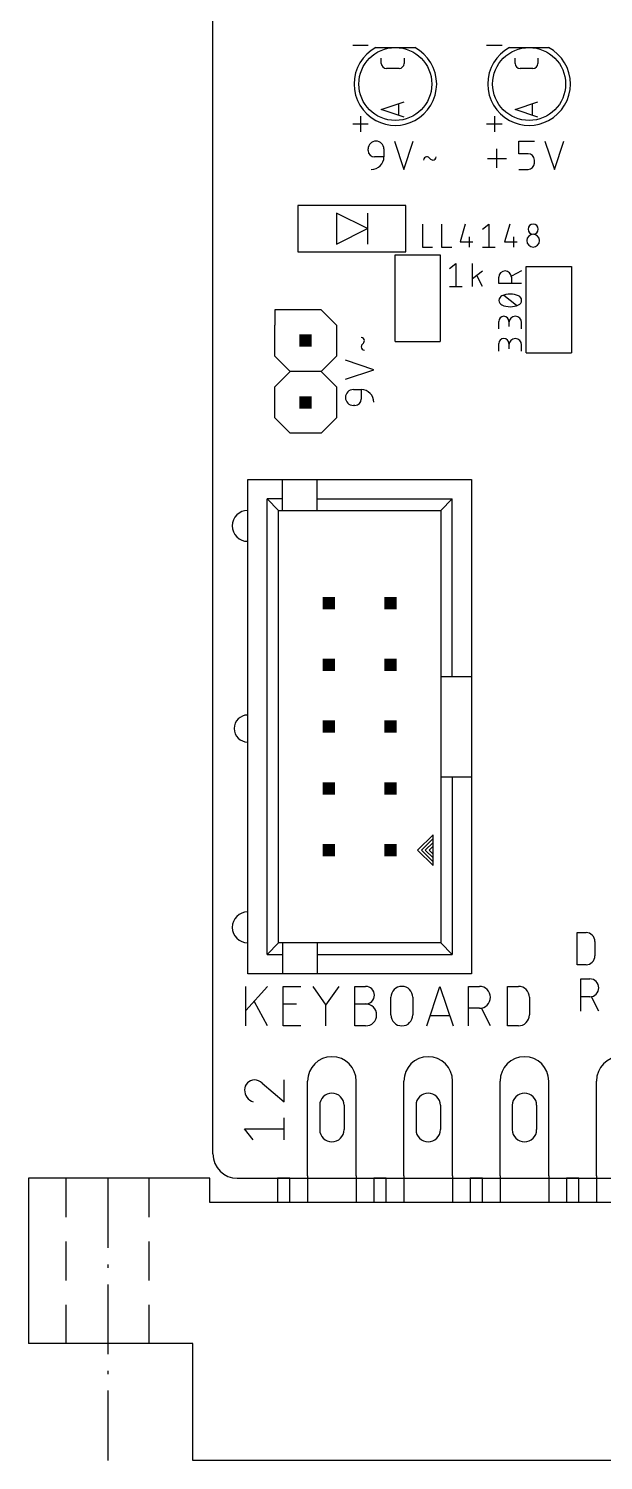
# Model space of a CAD drawing. Extents: x -7.6 to 60.9, y -11.6 to 79.9.
# Drawn here: x -7.6 to 16.1, y -11.6 to 47.3 of the extents above; entities that cross this region are included whole.
import ezdxf

# ---------------------------------------------------------------- set-up
doc = ezdxf.new("R2010")
doc.units = 0
for name, color, linetype in [('20', 30, 'CONTINUOUS'), ('21', 253, 'CONTINUOUS'), ('51', 253, 'CONTINUOUS')]:
    doc.layers.add(name, color=color, linetype=linetype)

# ---------------------------------------------------------------- blocks, each defined once
blk = doc.blocks.new('RECT')
blk.add_solid([(-0.5, -0.5), (0.5, -0.5), (-0.5, 0.5), (0.5, 0.5)])

msp = doc.modelspace()

# ---------------------------------------------------------------- linework, layer by layer
at = {"layer": '20'}
for p, q in [((0, 1), (0, 54)), ((1, 0), (52, 0))]:
    msp.add_line(p, q, dxfattribs=at)
msp.add_arc((1, 1), 1, 180, 270, dxfattribs=at)
at = {"layer": '21'}
for p, q in [((6.3887, 46.5875), (5.7538, 46.5875)), ((11.8887, 46.5875), (11.2538, 46.5875)), ((6.0713, 43.6713), (6.0713, 43.0363)), ((11.5713, 43.6713), (11.5713, 43.0363)), ((6.3887, 43.3538), (5.7538, 43.3538)), ((11.8887, 43.3538), (11.2538, 43.3538)), ((7.4598, 42.653), (7.8493, 41.4845)), ((7.8493, 41.4845), (8.2388, 42.653)), ((12.5723, 42.1337), (12.5723, 42.653)), ((12.5723, 42.653), (13.2214, 42.653)), ((13.6504, 42.653), (14.0399, 41.4845)), ((14.0399, 41.4845), (14.4293, 42.653)), ((6.3818, 42.2635), (6.3818, 42.3284)), ((7.0309, 42.0038), (6.6414, 42.0038)), ((7.0309, 42.3284), (7.0309, 42.0038)), ((11.2882, 41.9389), (12.0671, 41.9389)), ((11.6777, 41.5495), (11.6777, 42.3284)), ((12.9618, 42.1337), (12.5723, 42.1337)), ((13.2214, 41.7442), (13.2214, 41.874)), ((12.5723, 41.4845), (12.9618, 41.4845)), ((7.9375, 40.005), (3.4925, 40.005)), ((3.4925, 40.005), (3.4925, 38.1)), ((5.08, 39.6875), (5.08, 38.4175)), ((6.35, 39.0525), (5.08, 39.6875)), ((6.35, 39.6875), (6.35, 38.4175)), ((7.9375, 38.1), (7.9375, 40.005)), ((5.08, 38.4175), (6.35, 39.0525)), ((8.6106, 39.2367), (8.6106, 38.2968)), ((9.4031, 39.2367), (9.4031, 38.2968)), ((10.3722, 39.2367), (10.1633, 38.5057)), ((11.0777, 39.0278), (11.3388, 39.2367)), ((11.3388, 39.2367), (11.3388, 38.2968)), ((12.201, 39.2367), (11.9921, 38.5057)), ((8.6106, 38.2968), (9.0283, 38.2968)), ((9.4031, 38.2968), (9.8208, 38.2968)), ((10.1633, 38.5057), (10.6854, 38.5057)), ((10.5288, 38.7145), (10.5288, 38.2968)), ((11.0777, 38.2968), (11.5998, 38.2968)), ((11.9921, 38.5057), (12.5142, 38.5057)), ((12.3576, 38.7145), (12.3576, 38.2968)), ((3.4925, 38.1), (7.9375, 38.1)), ((7.4867, 34.417), (7.4867, 37.973)), ((7.4867, 37.973), (9.3408, 37.973)), ((9.3408, 37.973), (9.3408, 34.417)), ((9.7218, 37.4086), (9.9829, 37.6174)), ((9.9829, 37.6174), (9.9829, 36.6776)), ((10.6685, 36.6776), (10.6685, 37.6174)), ((11.0862, 37.3041), (10.6685, 36.9909)), ((11.0862, 36.6776), (10.8512, 37.1214)), ((12.6936, 37.3121), (12.276, 37.1032)), ((12.8841, 33.9408), (12.8841, 37.4967)), ((12.8841, 37.4967), (14.7384, 37.4967)), ((14.7384, 37.4967), (14.7384, 33.9408)), ((9.7218, 36.6776), (10.244, 36.6776)), ((11.7538, 36.79), (11.7538, 37.051)), ((12.6936, 36.79), (11.7538, 36.79)), ((12.276, 37.051), (12.276, 36.79)), ((12.4848, 35.8916), (11.9627, 36.3093)), ((3.175, 35.7188), (2.54, 35.7188)), ((2.54, 35.7188), (2.54, 35.0838)), ((4.445, 35.7188), (3.175, 35.7188)), ((5.08, 35.0838), (4.445, 35.7188)), ((2.54, 33.8137), (2.54, 35.0838)), ((5.08, 35.0838), (5.08, 33.8137)), ((11.7538, 34.925), (11.7538, 35.2383)), ((12.1715, 35.2383), (12.1715, 35.0294)), ((12.6936, 34.925), (12.6936, 35.1861)), ((7.4867, 34.417), (9.3408, 34.417)), ((11.7538, 34.0106), (11.7538, 34.3239)), ((12.1715, 34.3239), (12.1715, 34.115)), ((12.6936, 34.0106), (12.6936, 34.2717)), ((3.175, 33.1788), (2.54, 33.8137)), ((5.08, 33.8137), (4.445, 33.1788)), ((6.6167, 33.2493), (5.4483, 33.6388)), ((12.8841, 33.9408), (14.7384, 33.9408)), ((2.54, 32.5438), (3.175, 33.1788)), ((4.445, 33.1788), (3.175, 33.1788)), ((4.445, 33.1788), (5.08, 32.5438)), ((5.4483, 32.8598), (6.6167, 33.2493)), ((2.54, 31.2738), (2.54, 32.5438)), ((5.08, 32.5438), (5.08, 31.2738)), ((5.7729, 32.4309), (6.0974, 32.4309)), ((6.0974, 32.4309), (6.0974, 32.0414)), ((3.175, 30.6388), (2.54, 31.2738)), ((5.08, 31.2738), (4.445, 30.6388)), ((5.8378, 31.7818), (5.7729, 31.7818)), ((4.445, 30.6388), (3.175, 30.6388)), ((1.4287, 8.4138), (1.4287, 28.7338)), ((1.4287, 28.7338), (2.8575, 28.7338)), ((2.8575, 28.7338), (4.2862, 28.7338)), ((2.8575, 27.9401), (2.8575, 28.7338)), ((4.2862, 28.7338), (10.6363, 28.7338)), ((4.2862, 27.9401), (4.2862, 28.7338)), ((10.6363, 28.7338), (10.6363, 20.6376)), ((2.2225, 9.2074), (2.2225, 27.9401)), ((2.8575, 27.9401), (2.2225, 27.9401)), ((2.6987, 27.4638), (2.2225, 27.9401)), ((2.8575, 27.4638), (2.8575, 27.9401)), ((4.2862, 27.4638), (4.2862, 27.9401)), ((4.2862, 27.9401), (9.8425, 27.9401)), ((9.3663, 27.4638), (9.8425, 27.9401)), ((9.8425, 20.6376), (9.8425, 27.9401)), ((2.6987, 9.6837), (2.6987, 27.4638)), ((2.6987, 27.4638), (2.8575, 27.4638)), ((2.8575, 27.4638), (4.2862, 27.4638)), ((4.2862, 27.4638), (9.3663, 27.4638)), ((9.3663, 27.4638), (9.3663, 20.6376)), ((9.3663, 20.6376), (9.3663, 16.5099)), ((9.3663, 20.6376), (9.8425, 20.6376)), ((9.8425, 20.6376), (10.6363, 20.6376)), ((10.6363, 20.6376), (10.6363, 16.5099)), ((9.3663, 16.5099), (9.3663, 9.6837)), ((9.3663, 16.5099), (9.8425, 16.5099)), ((9.8425, 16.5099), (10.6363, 16.5099)), ((9.8425, 16.5099), (9.8425, 9.2074)), ((10.6363, 16.5099), (10.6363, 8.4138)), ((9.0487, 14.1288), (8.4137, 13.4938)), ((9.0487, 13.97), (8.5725, 13.4938)), ((9.0487, 13.8113), (8.7312, 13.4938)), ((9.0487, 13.6524), (8.89, 13.4938)), ((9.0487, 13.97), (9.0487, 14.1288)), ((9.0487, 13.8113), (9.0487, 13.97)), ((9.0487, 13.6524), (9.0487, 13.8113)), ((9.0487, 13.335), (9.0487, 13.6524)), ((8.4137, 13.4938), (9.0487, 12.8588)), ((8.5725, 13.4938), (9.0487, 13.0175)), ((8.7312, 13.4938), (9.0487, 13.1763)), ((8.89, 13.4938), (9.0487, 13.335)), ((9.0487, 13.1763), (9.0487, 13.335)), ((9.0487, 13.0175), (9.0487, 13.1763)), ((9.0487, 12.8588), (9.0487, 13.0175)), ((14.9733, 8.782), (14.9733, 10.1029)), ((14.9733, 10.1029), (15.3402, 10.1029)), ((2.2225, 9.2074), (2.6987, 9.6837)), ((2.8575, 9.6837), (2.6987, 9.6837)), ((4.2862, 9.6837), (2.8575, 9.6837)), ((2.8575, 9.6837), (2.8575, 9.2074)), ((9.3663, 9.6837), (4.2862, 9.6837)), ((4.2862, 9.6837), (4.2862, 9.2074)), ((9.8425, 9.2074), (9.3663, 9.6837)), ((15.7071, 9.736), (15.7071, 9.1489)), ((2.2225, 9.2074), (2.8575, 9.2074)), ((2.8575, 9.2074), (2.8575, 8.4138)), ((4.2862, 9.2074), (4.2862, 8.4138)), ((4.2862, 9.2074), (9.8425, 9.2074)), ((2.8575, 8.4138), (1.4287, 8.4138)), ((4.2862, 8.4138), (2.8575, 8.4138)), ((10.6363, 8.4138), (4.2862, 8.4138)), ((15.3402, 8.782), (14.9733, 8.782)), ((1.3462, 6.2675), (1.3462, 7.8931)), ((2.2493, 7.8931), (1.3462, 6.8996)), ((2.8912, 6.2675), (2.8912, 7.8931)), ((2.8912, 7.8931), (3.6137, 7.8931)), ((4.1005, 7.8931), (4.6424, 7.1254)), ((4.6424, 7.1254), (5.1843, 7.8931)), ((5.8272, 6.2675), (5.8272, 7.8931)), ((5.8272, 7.8931), (6.2787, 7.8931)), ((8.7899, 6.2675), (9.3318, 7.8931)), ((9.3318, 7.8931), (9.8736, 6.2675)), ((10.5046, 6.2675), (10.5046, 7.8931)), ((10.5046, 7.8931), (10.9561, 7.8931)), ((12.1107, 6.2675), (12.1107, 7.8931)), ((12.1107, 7.8931), (12.5622, 7.8931)), ((15.1321, 6.8771), (15.1321, 8.1979)), ((15.1321, 8.1979), (15.4989, 8.1979)), ((2.2493, 6.2675), (1.7074, 7.2609)), ((2.8912, 7.1706), (3.4331, 7.1706)), ((4.6424, 6.2675), (4.6424, 7.1254)), ((5.8272, 7.1706), (6.2787, 7.1706)), ((7.3171, 6.719), (7.3171, 7.4415)), ((8.2202, 7.4415), (8.2202, 6.719)), ((13.0138, 7.4415), (13.0138, 6.719)), ((15.4989, 7.4641), (15.1321, 7.4641)), ((15.8658, 6.8771), (15.5723, 7.4641)), ((9.7382, 6.6739), (8.9254, 6.6739)), ((10.9561, 6.9899), (10.5046, 6.9899)), ((11.4077, 6.2675), (11.0465, 6.9899)), ((3.6137, 6.2675), (2.8912, 6.2675)), ((6.2787, 6.2675), (5.8272, 6.2675)), ((12.5622, 6.2675), (12.1107, 6.2675)), ((2.0207, 3.907), (2.9238, 3.1393)), ((2.9238, 3.1393), (2.9238, 4.0424)), ((2.9238, 1.5762), (2.9238, 2.4793)), ((1.6594, 1.5762), (1.2982, 2.0278)), ((1.2982, 2.0278), (2.9238, 2.0278)), ((-7.58, 0), (-7.58, -6.8)), ((-6.03, 0), (-7.58, 0)), ((-4.33, 0), (-6.03, 0)), ((-6.03, -1.6), (-6.03, 0)), ((-2.63, 0), (-4.33, 0)), ((-4.33, 0), (-4.33, -2.8667)), ((-0.13, 0), (-2.63, 0)), ((-2.63, -1.6), (-2.63, 0)), ((-0.13, -1), (-0.13, 0)), ((3.16, 0), (2.66, 0)), ((2.66, 0), (2.66, -1)), ((3.16, -1), (3.16, 0)), ((3.89, 0.1), (3.89, -1)), ((5.89, 0.1), (5.89, -1)), ((7.12, 0), (6.62, 0)), ((6.62, 0), (6.62, -1)), ((7.12, -1), (7.12, 0)), ((7.85, 0.1), (7.85, -1)), ((9.85, 0.1), (9.85, -1)), ((11.08, 0), (10.58, 0)), ((10.58, 0), (10.58, -1)), ((11.08, -1), (11.08, 0)), ((11.81, 0.1), (11.81, -1)), ((13.81, 0.1), (13.81, -1)), ((15.04, 0), (14.54, 0)), ((14.54, 0), (14.54, -1)), ((15.04, -1), (15.04, 0)), ((15.77, 0.1), (15.77, -1)), ((53.47, -1), (-0.13, -1)), ((-6.03, -4.2), (-6.03, -2.6)), ((-2.63, -4.2), (-2.63, -2.6)), ((-4.33, -3.548), (-4.33, -3.6853)), ((-4.33, -4.3667), (-4.33, -7.2333)), ((-6.03, -6.8), (-6.03, -5.2)), ((-2.63, -6.8), (-2.63, -5.2)), ((-6.03, -6.8), (-7.58, -6.8)), ((-2.63, -6.8), (-6.03, -6.8)), ((-0.83, -6.8), (-2.63, -6.8)), ((-0.83, -11.6), (-0.83, -6.8)), ((-4.33, -7.9147), (-4.33, -8.052)), ((-4.33, -8.7333), (-4.33, -11.6)), ((54.17, -11.6), (-0.83, -11.6))]:
    msp.add_line(p, q, dxfattribs=at)
for centre, radius, start, end in [((7.5, 45), 1.7, 118.0725, 241.9275), ((7.5, 45), 1.7, 118.0725, 241.9275), ((7.5, 45), 1.7, 298.0725, 61.9275), ((7.5, 45), 1.7, 298.0725, 61.9275), ((13, 45), 1.7, 118.0725, 241.9275), ((13, 45), 1.7, 118.0725, 241.9275), ((13, 45), 1.7, 298.0725, 61.9275), ((13, 45), 1.7, 298.0725, 61.9275), ((6.7063, 42.3284), 0.3246, 0, 180), ((6.6414, 42.2635), 0.2596, 180, 270), ((6.5116, 42.0038), 0.5193, 270, 0), ((8.7863, 41.874), 0.1298, 89.9986, 180), ((8.7863, 41.8416), 0.1623, 36.8699, 89.9989), ((9.0459, 42.0363), 0.1623, 216.8697, 270.0013), ((9.0459, 42.0038), 0.1298, 270.0014, 0), ((12.9618, 41.874), 0.2596, 0, 90), ((12.9618, 41.7442), 0.2596, 270, 0), ((13.1676, 39.0278), 0.2088, 0, 180), ((13.1676, 39.0278), 0.2088, 180, 0), ((13.1676, 38.5579), 0.2611, 0, 180), ((13.1676, 38.5579), 0.2611, 180, 0), ((12.0149, 37.051), 0.2611, 0, 180), ((11.947, 36.1004), 0.1932, 108.9238, 180.0003), ((11.947, 36.1004), 0.1932, 179.9999, 251.076), ((12.2238, 35.587), 0.7745, 90.0001, 115.9888), ((12.2238, 36.6139), 0.7745, 244.0112, 269.9999), ((12.2238, 35.587), 0.7745, 64.0113, 90), ((12.2238, 36.6139), 0.7745, 270, 295.9887), ((12.5005, 36.1004), 0.1932, 360, 71.0747), ((12.5005, 36.1004), 0.1932, 288.9255, 359.9999), ((11.9627, 35.2383), 0.2088, 0, 180), ((12.4326, 35.1861), 0.2611, 0, 180), ((6.0974, 34.4459), 0.1298, 0.0041, 89.9959), ((6.2597, 34.1863), 0.1623, 126.8684, 180.0004), ((6.2272, 34.1863), 0.1298, 180, 270), ((6.065, 34.4459), 0.1623, 306.8684, 0.0049), ((11.9627, 34.3239), 0.2088, 0, 180), ((12.4326, 34.2717), 0.2611, 0, 180), ((5.7729, 32.1063), 0.3246, 90, 270), ((6.0974, 31.9116), 0.5193, 0, 90), ((5.8378, 32.0414), 0.2596, 270, 0), ((1.4287, 26.8288), 0.635, 90, 270), ((1.4287, 18.4944), 0.5556, 90, 270), ((1.4287, 10.3187), 0.635, 90, 270), ((15.3402, 9.736), 0.3669, 0, 90), ((15.3402, 9.1489), 0.3669, 270, 0), ((6.2787, 7.5318), 0.3612, 270, 90), ((7.7686, 7.4415), 0.4516, 0, 180), ((10.9561, 7.4415), 0.4516, 270, 90), ((12.5622, 7.4415), 0.4516, 0, 90), ((15.4989, 7.831), 0.3669, 270, 90), ((6.2787, 6.719), 0.4516, 270, 90), ((7.7686, 6.719), 0.4516, 180, 0), ((12.5622, 6.719), 0.4516, 269.9996, 0), ((1.7046, 3.636), 0.4064, 90, 180), ((1.8203, 3.636), 0.5221, 180.0001, 252.0552), ((1.7046, 3.6059), 0.4365, 43.6033, 90)]:
    msp.add_arc(centre, radius, start, end, dxfattribs=at)
at = {"layer": '51'}
for p, q in [((6.7, 46.5), (8.3, 46.5)), ((6.9221, 45.8469), (6.9221, 46.0558)), ((7.8619, 46.0558), (7.8619, 45.8469)), ((12.2, 46.5), (13.8, 46.5)), ((12.4221, 45.8469), (12.4221, 46.0558)), ((13.3619, 46.0558), (13.3619, 45.8469)), ((7.6531, 45.6381), (7.1309, 45.6381)), ((13.1531, 45.6381), (12.6309, 45.6381)), ((6.9221, 43.9514), (7.8619, 44.2646)), ((7.627, 44.1863), (7.627, 43.7164)), ((12.4221, 43.9514), (13.3619, 44.2646)), ((13.127, 44.1863), (13.127, 43.7164)), ((7.8619, 43.6381), (6.9221, 43.9514)), ((13.3619, 43.6381), (12.4221, 43.9514)), ((3.89, 0.1), (3.89, 4)), ((5.89, 0.1), (5.89, 4)), ((7.85, 0.1), (7.85, 4)), ((9.85, 0.1), (9.85, 4)), ((11.81, 0.1), (11.81, 4)), ((13.81, 0.1), (13.81, 4)), ((15.77, 0.1), (15.77, 4)), ((4.39, 3), (4.39, 2)), ((5.39, 3), (5.39, 2)), ((8.35, 3), (8.35, 2)), ((9.35, 3), (9.35, 2)), ((12.31, 3), (12.31, 2)), ((13.31, 3), (13.31, 2))]:
    msp.add_line(p, q, dxfattribs=at)
for centre in [(7.5, 45), (13, 45)]:
    msp.add_circle(centre, 1.5, dxfattribs=at)
for centre, radius, start, end in [((7.1309, 45.8469), 0.2089, 180.0017, 270), ((7.6531, 45.8469), 0.2088, 270, 0), ((12.6309, 45.8469), 0.2089, 180.0017, 270), ((13.1531, 45.8469), 0.2088, 270, 0), ((7.5, 45), 1.7, 241.9275, 298.0725), ((13, 45), 1.7, 241.9275, 298.0725), ((4.89, 4), 1, 0, 180), ((8.85, 4), 1, 0, 180), ((12.81, 4), 1, 0, 180), ((16.77, 4), 1, 0, 180), ((4.89, 3), 0.5, 0, 180), ((8.85, 3), 0.5, 0, 180), ((12.81, 3), 0.5, 0, 180), ((4.89, 2), 0.5, 180, 0), ((8.85, 2), 0.5, 180, 0), ((12.81, 2), 0.5, 180, 0)]:
    msp.add_arc(centre, radius, start, end, dxfattribs=at)

# ---------------------------------------------------------------- block references
at = {"layer": '51', "xscale": 0.508, "yscale": 0.508}
for p, rotation in [((3.81, 34.4488), 270), ((3.81, 31.9088), 270), ((4.7625, 23.6538), 90), ((7.3025, 23.6538), 90), ((4.7625, 21.1137), 90), ((7.3025, 21.1137), 90), ((4.7625, 18.5738), 90), ((7.3025, 18.5738), 90), ((4.7625, 16.0338), 90), ((7.3025, 16.0338), 90), ((4.7625, 13.4938), 90), ((7.3025, 13.4938), 90)]:
    msp.add_blockref('RECT', p, dxfattribs=dict(at, rotation=rotation))

doc.saveas('drawing.dxf')
